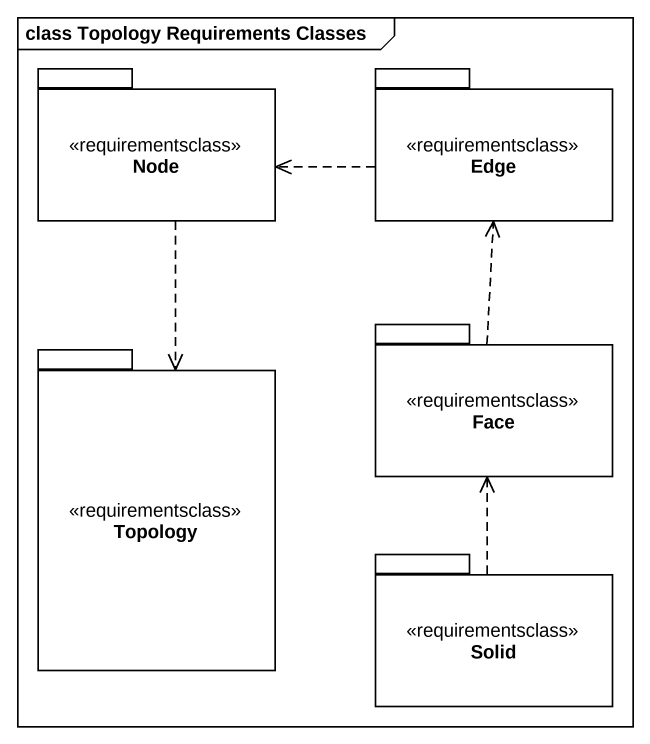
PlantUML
@startuml
mainframe class Topology Requirements Classes
package "Node" as Node_ <<requirementsclass>> {
}
package Edge <<requirementsclass>> {
}
package Face <<requirementsclass>> {
}
package Topology <<requirementsclass>> {
}
package Solid <<requirementsclass>> {
}
Node_ ..> Topology
Edge .left.> Node_
Face .up.> Edge
Solid .up.> Face
@enduml
